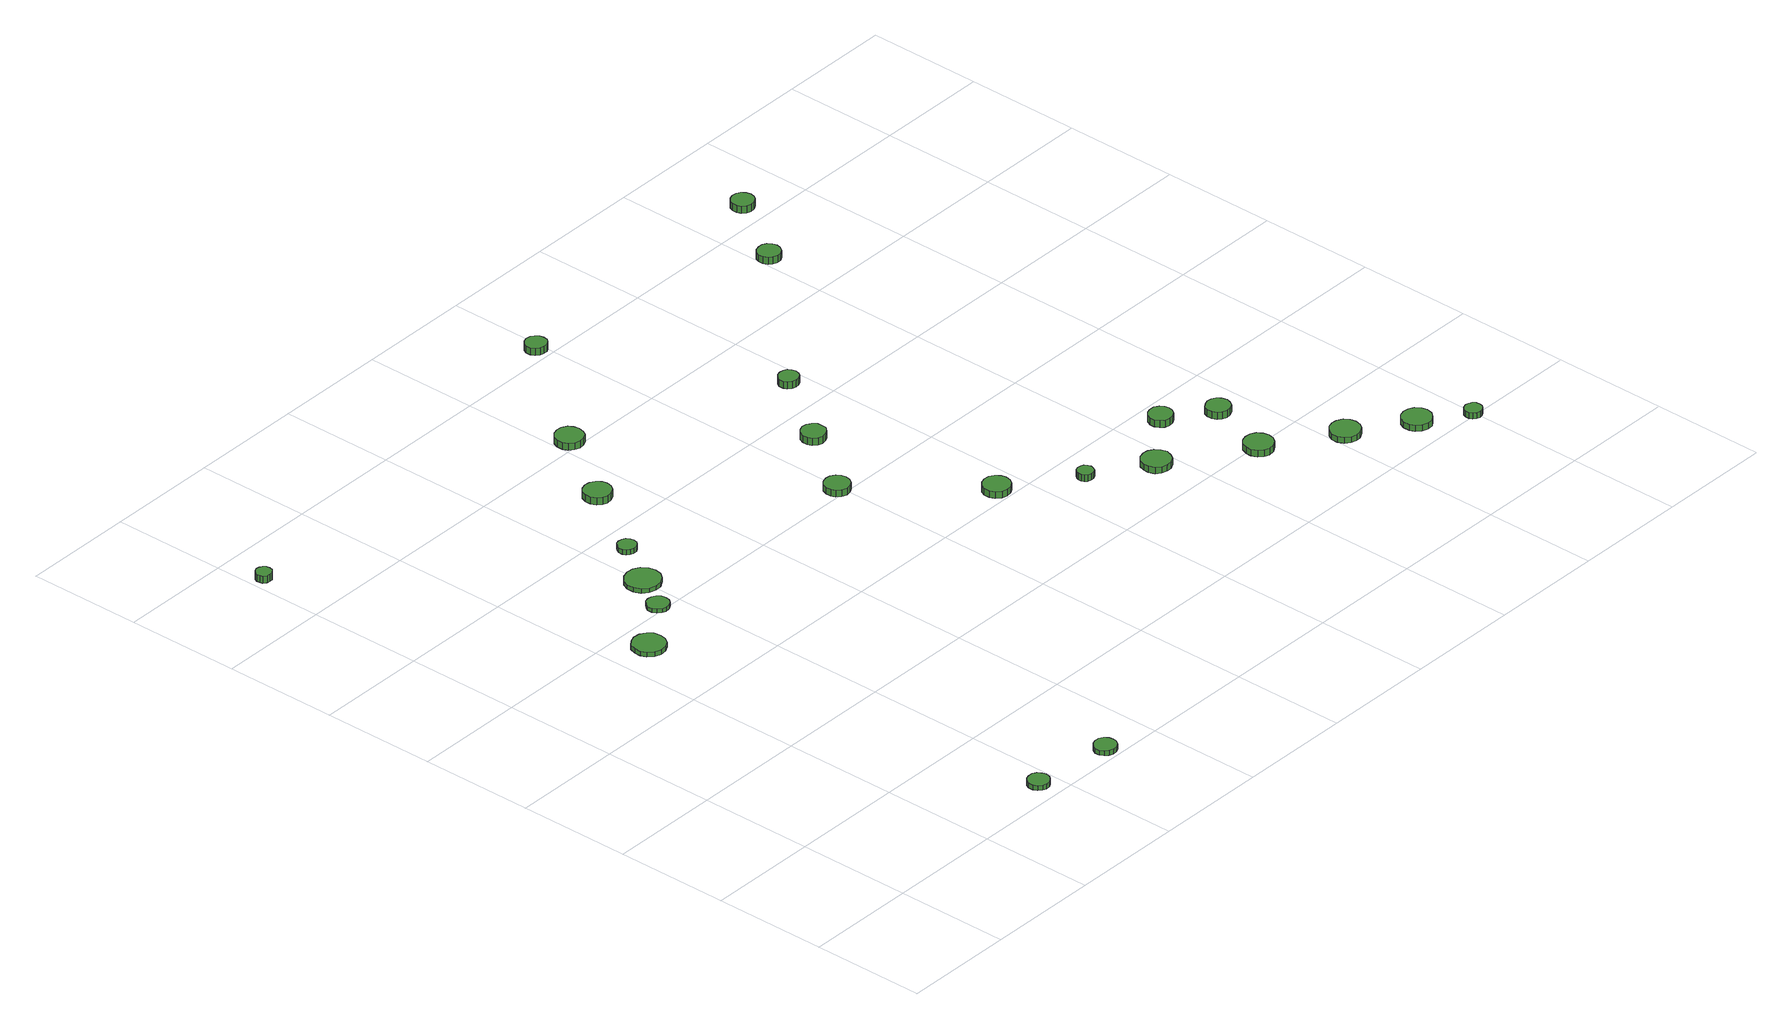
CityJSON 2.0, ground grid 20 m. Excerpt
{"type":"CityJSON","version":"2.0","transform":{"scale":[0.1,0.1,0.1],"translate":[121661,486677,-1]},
"CityObjects":{
"tree1":{"type":"SolitaryVegetationObject","attributes":{"function":"something"},"geometry":[{"type":"MultiSurface","lod":"1","boundaries":[[[0,1,2,3,4,5,6,7,8,9,10,11,12,13,14]],[[15,16,17,18,19,20,21,22,23,24,25,26,27,28,29]],[[0,29,28,1]],[[1,28,27,2]],[[2,27,26,3]],[[3,26,25,4]],[[4,25,24,5]],[[5,24,23,6]],[[6,23,22,7]],[[7,22,21,8]],[[8,21,20,9]],[[9,20,19,10]],[[10,19,18,11]],[[11,18,17,12]],[[12,17,16,13]],[[13,16,15,14]],[[14,15,29,0]]]}]},
"tree2":{"type":"SolitaryVegetationObject","attributes":{"function":"something"},"geometry":[{"type":"MultiSurface","lod":"1","boundaries":[[[30,31,32,33,34,35,36,37,38,39,40,41,42,43,44]],[[45,46,47,48,49,50,51,52,53,54,55,56,57,58,59]],[[30,59,58,31]],[[31,58,57,32]],[[32,57,56,33]],[[33,56,55,34]],[[34,55,54,35]],[[35,54,53,36]],[[36,53,52,37]],[[37,52,51,38]],[[38,51,50,39]],[[39,50,49,40]],[[40,49,48,41]],[[41,48,47,42]],[[42,47,46,43]],[[43,46,45,44]],[[44,45,59,30]]]}]},
"tree3":{"type":"SolitaryVegetationObject","attributes":{"function":"something"},"geometry":[{"type":"MultiSurface","lod":"1","boundaries":[[[60,61,62,63,64,65,66,67,68,69,70,71,72,73,74]],[[75,76,77,78,79,80,81,82,83,84,85,86,87,88,89]],[[60,89,88,61]],[[61,88,87,62]],[[62,87,86,63]],[[63,86,85,64]],[[64,85,84,65]],[[65,84,83,66]],[[66,83,82,67]],[[67,82,81,68]],[[68,81,80,69]],[[69,80,79,70]],[[70,79,78,71]],[[71,78,77,72]],[[72,77,76,73]],[[73,76,75,74]],[[74,75,89,60]]]}]},
"tree4":{"type":"SolitaryVegetationObject","attributes":{"function":"something"},"geometry":[{"type":"MultiSurface","lod":"1","boundaries":[[[90,91,92,93,94,95,96,97,98,99,100,101,102,103,104]],[[105,106,107,108,109,110,111,112,113,114,115,116,117,118,119]],[[90,119,118,91]],[[91,118,117,92]],[[92,117,116,93]],[[93,116,115,94]],[[94,115,114,95]],[[95,114,113,96]],[[96,113,112,97]],[[97,112,111,98]],[[98,111,110,99]],[[99,110,109,100]],[[100,109,108,101]],[[101,108,107,102]],[[102,107,106,103]],[[103,106,105,104]],[[104,105,119,90]]]}]},
"tree5":{"type":"SolitaryVegetationObject","attributes":{"function":"something"},"geometry":[{"type":"MultiSurface","lod":"1","boundaries":[[[120,121,122,123,124,125,126,127,128,129,130,131,132,133,134]],[[135,136,137,138,139,140,141,142,143,144,145,146,147,148,149]],[[120,149,148,121]],[[121,148,147,122]],[[122,147,146,123]],[[123,146,145,124]],[[124,145,144,125]],[[125,144,143,126]],[[126,143,142,127]],[[127,142,141,128]],[[128,141,140,129]],[[129,140,139,130]],[[130,139,138,131]],[[131,138,137,132]],[[132,137,136,133]],[[133,136,135,134]],[[134,135,149,120]]]}]},
"tree6":{"type":"SolitaryVegetationObject","attributes":{"function":"something"},"geometry":[{"type":"MultiSurface","lod":"1","boundaries":[[[150,151,152,153,154,155,156,157,158,159,160,161,162,163,164]],[[165,166,167,168,169,170,171,172,173,174,175,176,177,178,179]],[[150,179,178,151]],[[151,178,177,152]],[[152,177,176,153]],[[153,176,175,154]],[[154,175,174,155]],[[155,174,173,156]],[[156,173,172,157]],[[157,172,171,158]],[[158,171,170,159]],[[159,170,169,160]],[[160,169,168,161]],[[161,168,167,162]],[[162,167,166,163]],[[163,166,165,164]],[[164,165,179,150]]]}]},
"tree7":{"type":"SolitaryVegetationObject","attributes":{"function":"something"},"geometry":[{"type":"MultiSurface","lod":"1","boundaries":[[[180,181,182,183,184,185,186,187,188,189,190,191,192,193,194]],[[195,196,197,198,199,200,201,202,203,204,205,206,207,208,209]],[[180,209,208,181]],[[181,208,207,182]],[[182,207,206,183]],[[183,206,205,184]],[[184,205,204,185]],[[185,204,203,186]],[[186,203,202,187]],[[187,202,201,188]],[[188,201,200,189]],[[189,200,199,190]],[[190,199,198,191]],[[191,198,197,192]],[[192,197,196,193]],[[193,196,195,194]],[[194,195,209,180]]]}]},
"tree8":{"type":"SolitaryVegetationObject","attributes":{"function":"something"},"geometry":[{"type":"MultiSurface","lod":"1","boundaries":[[[210,211,212,213,214,215,216,217,218,219,220,221,222,223,224]],[[225,226,227,228,229,230,231,232,233,234,235,236,237,238,239]],[[210,239,238,211]],[[211,238,237,212]],[[212,237,236,213]],[[213,236,235,214]],[[214,235,234,215]],[[215,234,233,216]],[[216,233,232,217]],[[217,232,231,218]],[[218,231,230,219]],[[219,230,229,220]],[[220,229,228,221]],[[221,228,227,222]],[[222,227,226,223]],[[223,226,225,224]],[[224,225,239,210]]]}]},
"tree9":{"type":"SolitaryVegetationObject","attributes":{"function":"something"},"geometry":[{"type":"MultiSurface","lod":"1","boundaries":[[[240,241,242,243,244,245,246,247,248,249,250,251,252,253,254]],[[255,256,257,258,259,260,261,262,263,264,265,266,267,268,269]],[[240,269,268,241]],[[241,268,267,242]],[[242,267,266,243]],[[243,266,265,244]],[[244,265,264,245]],[[245,264,263,246]],[[246,263,262,247]],[[247,262,261,248]],[[248,261,260,249]],[[249,260,259,250]],[[250,259,258,251]],[[251,258,257,252]],[[252,257,256,253]],[[253,256,255,254]],[[254,255,269,240]]]}]},
"tree10":{"type":"SolitaryVegetationObject","attributes":{"function":"something"},"geometry":[{"type":"MultiSurface","lod":"1","boundaries":[[[270,271,272,273,274,275,276,277,278,279,280,281,282,283,284]],[[285,286,287,288,289,290,291,292,293,294,295,296,297,298,299]],[[270,299,298,271]],[[271,298,297,272]],[[272,297,296,273]],[[273,296,295,274]],[[274,295,294,275]],[[275,294,293,276]],[[276,293,292,277]],[[277,292,291,278]],[[278,291,290,279]],[[279,290,289,280]],[[280,289,288,281]],[[281,288,287,282]],[[282,287,286,283]],[[283,286,285,284]],[[284,285,299,270]]]}]},
"tree11":{"type":"SolitaryVegetationObject","attributes":{"function":"something"},"geometry":[{"type":"MultiSurface","lod":"1","boundaries":[[[300,301,302,303,304,305,306,307,308,309,310,311,312,313,314]],[[315,316,317,318,319,320,321,322,323,324,325,326,327,328,329]],[[300,329,328,301]],[[301,328,327,302]],[[302,327,326,303]],[[303,326,325,304]],[[304,325,324,305]],[[305,324,323,306]],[[306,323,322,307]],[[307,322,321,308]],[[308,321,320,309]],[[309,320,319,310]],[[310,319,318,311]],[[311,318,317,312]],[[312,317,316,313]],[[313,316,315,314]],[[314,315,329,300]]]}]},
"tree12":{"type":"SolitaryVegetationObject","attributes":{"function":"something"},"geometry":[{"type":"MultiSurface","lod":"1","boundaries":[[[330,331,332,333,334,335,336,337,338,339,340,341,342,343,344]],[[345,346,347,348,349,350,351,352,353,354,355,356,357,358,359]],[[330,359,358,331]],[[331,358,357,332]],[[332,357,356,333]],[[333,356,355,334]],[[334,355,354,335]],[[335,354,353,336]],[[336,353,352,337]],[[337,352,351,338]],[[338,351,350,339]],[[339,350,349,340]],[[340,349,348,341]],[[341,348,347,342]],[[342,347,346,343]],[[343,346,345,344]],[[344,345,359,330]]]}]},
"tree13":{"type":"SolitaryVegetationObject","attributes":{"function":"something"},"geometry":[{"type":"MultiSurface","lod":"1","boundaries":[[[360,361,362,363,364,365,366,367,368,369,370,371,372,373,374]],[[375,376,377,378,379,380,381,382,383,384,385,386,387,388,389]],[[360,389,388,361]],[[361,388,387,362]],[[362,387,386,363]],[[363,386,385,364]],[[364,385,384,365]],[[365,384,383,366]],[[366,383,382,367]],[[367,382,381,368]],[[368,381,380,369]],[[369,380,379,370]],[[370,379,378,371]],[[371,378,377,372]],[[372,377,376,373]],[[373,376,375,374]],[[374,375,389,360]]]}]},
"tree14":{"type":"SolitaryVegetationObject","attributes":{"function":"something"},"geometry":[{"type":"MultiSurface","lod":"1","boundaries":[[[390,391,392,393,394,395,396,397,398,399,400,401,402,403,404]],[[405,406,407,408,409,410,411,412,413,414,415,416,417,418,419]],[[390,419,418,391]],[[391,418,417,392]],[[392,417,416,393]],[[393,416,415,394]],[[394,415,414,395]],[[395,414,413,396]],[[396,413,412,397]],[[397,412,411,398]],[[398,411,410,399]],[[399,410,409,400]],[[400,409,408,401]],[[401,408,407,402]],[[402,407,406,403]],[[403,406,405,404]],[[404,405,419,390]]]}]},
"tree15":{"type":"SolitaryVegetationObject","attributes":{"function":"something"},"geometry":[{"type":"MultiSurface","lod":"1","boundaries":[[[420,421,422,423,424,425,426,427,428,429,430,431,432,433,434]],[[435,436,437,438,439,440,441,442,443,444,445,446,447,448,449]],[[420,449,448,421]],[[421,448,447,422]],[[422,447,446,423]],[[423,446,445,424]],[[424,445,444,425]],[[425,444,443,426]],[[426,443,442,427]],[[427,442,441,428]],[[428,441,440,429]],[[429,440,439,430]],[[430,439,438,431]],[[431,438,437,432]],[[432,437,436,433]],[[433,436,435,434]],[[434,435,449,420]]]}]},
"tree16":{"type":"SolitaryVegetationObject","attributes":{"function":"something"},"geometry":[{"type":"MultiSurface","lod":"1","boundaries":[[[450,451,452,453,454,455,456,457,458,459,460,461,462,463,464]],[[465,466,467,468,469,470,471,472,473,474,475,476,477,478,479]],[[450,479,478,451]],[[451,478,477,452]],[[452,477,476,453]],[[453,476,475,454]],[[454,475,474,455]],[[455,474,473,456]],[[456,473,472,457]],[[457,472,471,458]],[[458,471,470,459]],[[459,470,469,460]],[[460,469,468,461]],[[461,468,467,462]],[[462,467,466,463]],[[463,466,465,464]],[[464,465,479,450]]]}]},
"tree17":{"type":"SolitaryVegetationObject","attributes":{"function":"something"},"geometry":[{"type":"MultiSurface","lod":"1","boundaries":[[[480,481,482,483,484,485,486,487,488,489,490,491,492,493,494]],[[495,496,497,498,499,500,501,502,503,504,505,506,507,508,509]],[[480,509,508,481]],[[481,508,507,482]],[[482,507,506,483]],[[483,506,505,484]],[[484,505,504,485]],[[485,504,503,486]],[[486,503,502,487]],[[487,502,501,488]],[[488,501,500,489]],[[489,500,499,490]],[[490,499,498,491]],[[491,498,497,492]],[[492,497,496,493]],[[493,496,495,494]],[[494,495,509,480]]]}]},
"tree18":{"type":"SolitaryVegetationObject","attributes":{"function":"something"},"geometry":[{"type":"MultiSurface","lod":"1","boundaries":[[[510,511,512,513,514,515,516,517,518,519,520,521,522,523,524]],[[525,526,527,528,529,530,531,532,533,534,535,536,537,538,539]],[[510,539,538,511]],[[511,538,537,512]],[[512,537,536,513]],[[513,536,535,514]],[[514,535,534,515]],[[515,534,533,516]],[[516,533,532,517]],[[517,532,531,518]],[[518,531,530,519]],[[519,530,529,520]],[[520,529,528,521]],[[521,528,527,522]],[[522,527,526,523]],[[523,526,525,524]],[[524,525,539,510]]]}]},
"tree19":{"type":"SolitaryVegetationObject","attributes":{"function":"something"},"geometry":[{"type":"MultiSurface","lod":"1","boundaries":[[[540,541,542,543,544,545,546,547,548,549,550,551,552,553,554]],[[555,556,557,558,559,560,561,562,563,564,565,566,567,568,569]],[[540,569,568,541]],[[541,568,567,542]],[[542,567,566,543]],[[543,566,565,544]],[[544,565,564,545]],[[545,564,563,546]],[[546,563,562,547]],[[547,562,561,548]],[[548,561,560,549]],[[549,560,559,550]],[[550,559,558,551]],[[551,558,557,552]],[[552,557,556,553]],[[553,556,555,554]],[[554,555,569,540]]]}]},
"tree20":{"type":"SolitaryVegetationObject","attributes":{"function":"something"},"geometry":[{"type":"MultiSurface","lod":"1","boundaries":[[[570,571,572,573,574,575,576,577,578,579,580,581,582,583,584]],[[585,586,587,588,589,590,591,592,593,594,595,596,597,598,599]],[[570,599,598,571]],[[571,598,597,572]],[[572,597,596,573]],[[573,596,595,574]],[[574,595,594,575]],[[575,594,593,576]],[[576,593,592,577]],[[577,592,591,578]],[[578,591,590,579]],[[579,590,589,580]],[[580,589,588,581]],[[581,588,587,582]],[[582,587,586,583]],[[583,586,585,584]],[[584,585,599,570]]]}]},
"tree21":{"type":"SolitaryVegetationObject","attributes":{"function":"something"},"geometry":[{"type":"MultiSurface","lod":"1","boundaries":[[[600,601,602,603,604,605,606,607,608,609,610,611,612,613,614]],[[615,616,617,618,619,620,621,622,623,624,625,626,627,628,629]],[[600,629,628,601]],[[601,628,627,602]],[[602,627,626,603]],[[603,626,625,604]],[[604,625,624,605]],[[605,624,623,606]],[[606,623,622,607]],[[607,622,621,608]],[[608,621,620,609]],[[609,620,619,610]],[[610,619,618,611]],[[611,618,617,612]],[[612,617,616,613]],[[613,616,615,614]],[[614,615,629,600]]]}]},
"tree22":{"type":"SolitaryVegetationObject","attributes":{"function":"something"},"geometry":[{"type":"MultiSurface","lod":"1","boundaries":[[[630,631,632,633,634,635,636,637,638,639,640,641,642,643,644]],[[645,646,647,648,649,650,651,652,653,654,655,656,657,658,659]],[[630,659,658,631]],[[631,658,657,632]],[[632,657,656,633]],[[633,656,655,634]],[[634,655,654,635]],[[635,654,653,636]],[[636,653,652,637]],[[637,652,651,638]],[[638,651,650,639]],[[639,650,649,640]],[[640,649,648,641]],[[641,648,647,642]],[[642,647,646,643]],[[643,646,645,644]],[[644,645,659,630]]]}]},
"tree23":{"type":"SolitaryVegetationObject","attributes":{"function":"something"},"geometry":[{"type":"MultiSurface","lod":"1","boundaries":[[[660,661,662,663,664,665,666,667,668,669,670,671,672,673,674]],[[675,676,677,678,679,680,681,682,683,684,685,686,687,688,689]],[[660,689,688,661]],[[661,688,687,662]],[[662,687,686,663]],[[663,686,685,664]],[[664,685,684,665]],[[665,684,683,666]],[[666,683,682,667]],[[667,682,681,668]],[[668,681,680,669]],[[669,680,679,670]],[[670,679,678,671]],[[671,678,677,672]],[[672,677,676,673]],[[673,676,675,674]],[[674,675,689,660]]]}]},
"tree24":{"type":"SolitaryVegetationObject","attributes":{"function":"something"},"geometry":[{"type":"MultiSurface","lod":"1","boundaries":[[[690,691,692,693,694,695,696,697,698,699,700,701,702,703,704]],[[705,706,707,708,709,710,711,712,713,714,715,716,717,718,719]],[[690,719,718,691]],[[691,718,717,692]],[[692,717,716,693]],[[693,716,715,694]],[[694,715,714,695]],[[695,714,713,696]],[[696,713,712,697]],[[697,712,711,698]],[[698,711,710,699]],[[699,710,709,700]],[[700,709,708,701]],[[701,708,707,702]],[[702,707,706,703]],[[703,706,705,704]],[[704,705,719,690]]]}]}
},
"vertices":[
[388,39,17],[386,46,17],[381,53,17],[375,57,17],[367,57,17],[360,55,17],[354,50,17],[351,43,17],[351,35,17],[354,28,17],[360,23,17],[367,20,17],[375,21,17],[381,25,17],[386,31,17],[386,31,8],[381,25,8],[375,21,8],[367,20,8],[360,23,8],[354,28,8],[351,35,8],[351,43,8],[354,50,8],[360,55,8],[367,57,8],[375,57,8],[381,53,8],[386,46,8],[388,39,8],
[35,1324,24],[34,1330,24],[30,1334,24],[26,1337,24],[20,1338,24],[15,1336,24],[10,1332,24],[8,1327,24],[8,1321,24],[10,1316,24],[15,1312,24],[20,1311,24],[26,1311,24],[30,1314,24],[34,1318,24],[34,1318,11],[30,1314,11],[26,1311,11],[20,1311,11],[15,1312,11],[10,1316,11],[8,1321,11],[8,1327,11],[10,1332,11],[15,1336,11],[20,1338,11],[26,1337,11],[30,1334,11],[34,1330,11],[35,1324,11],
[294,747,17],[292,759,17],[285,768,17],[275,774,17],[263,775,17],[252,771,17],[243,764,17],[239,753,17],[239,741,17],[243,731,17],[252,723,17],[263,719,17],[275,720,17],[285,726,17],[292,736,17],[292,736,9],[285,726,9],[275,720,9],[263,719,9],[252,723,9],[243,731,9],[239,741,9],[239,753,9],[243,764,9],[252,771,9],[263,775,9],[275,774,9],[285,768,9],[292,759,9],[294,747,9],
[530,24,17],[529,32,17],[524,39,17],[517,43,17],[509,43,17],[502,41,17],[496,36,17],[492,28,17],[492,20,17],[496,13,17],[502,8,17],[509,5,17],[517,6,17],[524,10,17],[529,17,17],[529,17,8],[524,10,8],[517,6,8],[509,5,8],[502,8,8],[496,13,8],[492,20,8],[492,28,8],[496,36,8],[502,41,8],[509,43,8],[517,43,8],[524,39,8],[529,32,8],[530,24,8],
[382,812,15],[381,820,15],[376,826,15],[369,830,15],[361,831,15],[354,829,15],[348,823,15],[344,816,15],[344,808,15],[348,801,15],[354,795,15],[361,793,15],[369,794,15],[376,798,15],[381,804,15],[381,804,8],[376,798,8],[369,794,8],[361,793,8],[354,795,8],[348,801,8],[344,808,8],[344,816,8],[348,823,8],[354,829,8],[361,831,8],[369,830,8],[376,826,8],[381,820,8],[382,812,8],
[429,873,16],[427,885,16],[419,896,16],[408,902,16],[396,903,16],[384,899,16],[374,891,16],[369,879,16],[369,867,16],[374,855,16],[384,847,16],[396,843,16],[408,844,16],[419,851,16],[427,861,16],[427,861,8],[419,851,8],[408,844,8],[396,843,8],[384,847,8],[374,855,8],[369,867,8],[369,879,8],[374,891,8],[384,899,8],[396,903,8],[408,902,8],[419,896,8],[427,885,8],[429,873,8],
[470,953,17],[469,959,17],[465,965,17],[459,968,17],[452,969,17],[446,967,17],[441,962,17],[438,956,17],[438,949,17],[441,943,17],[446,939,17],[452,937,17],[459,937,17],[465,941,17],[469,946,17],[469,946,8],[465,941,8],[459,937,8],[452,937,8],[446,939,8],[441,943,8],[438,949,8],[438,956,8],[441,962,8],[446,967,8],[452,969,8],[459,968,8],[465,965,8],[469,959,8],[470,953,8],
[560,1084,21],[558,1093,21],[552,1101,21],[543,1106,21],[533,1107,21],[524,1104,21],[517,1098,21],[513,1089,21],[513,1079,21],[517,1069,21],[524,1063,21],[533,1060,21],[543,1061,21],[552,1066,21],[558,1074,21],[558,1074,8],[552,1066,8],[543,1061,8],[533,1060,8],[524,1063,8],[517,1069,8],[513,1079,8],[513,1089,8],[517,1098,8],[524,1104,8],[533,1107,8],[543,1106,8],[552,1101,8],[558,1093,8],[560,1084,8],
[640,1210,28],[638,1220,28],[633,1228,28],[624,1233,28],[614,1234,28],[605,1231,28],[597,1224,28],[593,1215,28],[593,1205,28],[597,1196,28],[605,1189,28],[614,1186,28],[624,1187,28],[633,1192,28],[638,1200,28],[638,1200,15],[633,1192,15],[624,1187,15],[614,1186,15],[605,1189,15],[597,1196,15],[593,1205,15],[593,1215,15],[597,1224,15],[605,1231,15],[614,1234,15],[624,1233,15],[633,1228,15],[638,1220,15],[640,1210,15],
[817,816,19],[815,825,19],[810,832,19],[802,837,19],[793,838,19],[784,835,19],[777,829,19],[774,820,19],[774,811,19],[777,803,19],[784,797,19],[793,794,19],[802,795,19],[810,800,19],[815,807,19],[815,807,7],[810,800,7],[802,795,7],[793,794,7],[784,797,7],[777,803,7],[774,811,7],[774,820,7],[777,829,7],[784,835,7],[793,838,7],[802,837,7],[810,832,7],[815,825,7],[817,816,7],
[978,627,19],[976,636,19],[970,644,19],[962,649,19],[952,650,19],[943,647,19],[935,641,19],[931,632,19],[931,622,19],[935,613,19],[943,606,19],[952,603,19],[962,604,19],[970,609,19],[976,617,19],[976,617,7],[970,609,7],[962,604,7],[952,603,7],[943,606,7],[935,613,7],[931,622,7],[931,632,7],[935,641,7],[943,647,7],[952,650,7],[962,649,7],[970,644,7],[976,636,7],[978,627,7],
[901,938,20],[900,946,20],[894,953,20],[887,958,20],[878,959,20],[870,956,20],[863,950,20],[860,942,20],[860,933,20],[863,925,20],[870,919,20],[878,917,20],[887,918,20],[894,922,20],[900,929,20],[900,929,7],[894,922,7],[887,918,7],[878,917,7],[870,919,7],[863,925,7],[860,933,7],[860,942,7],[863,950,7],[870,956,7],[878,959,7],[887,958,7],[894,953,7],[900,946,7],[901,938,7],
[796,1417,30],[795,1424,30],[790,1430,30],[784,1434,30],[776,1435,30],[769,1433,30],[763,1428,30],[760,1421,30],[760,1413,30],[763,1406,30],[769,1401,30],[776,1399,30],[784,1399,30],[790,1403,30],[795,1409,30],[795,1409,17],[790,1403,17],[784,1399,17],[776,1399,17],[769,1401,17],[763,1406,17],[760,1413,17],[760,1421,17],[763,1428,17],[769,1433,17],[776,1435,17],[784,1434,17],[790,1430,17],[795,1424,17],[796,1417,17],
[1087,547,19],[1085,553,19],[1082,558,19],[1077,560,19],[1071,561,19],[1065,559,19],[1061,555,19],[1059,550,19],[1059,544,19],[1061,539,19],[1065,535,19],[1071,533,19],[1077,533,19],[1082,536,19],[1085,541,19],[1085,541,7],[1082,536,7],[1077,533,7],[1071,533,7],[1065,535,7],[1061,539,7],[1059,544,7],[1059,550,7],[1061,555,7],[1065,559,7],[1071,561,7],[1077,560,7],[1082,558,7],[1085,553,7],[1087,547,7],
[986,1064,24],[984,1071,24],[980,1077,24],[974,1080,24],[967,1081,24],[960,1079,24],[954,1074,24],[951,1068,24],[951,1060,24],[954,1054,24],[960,1049,24],[967,1047,24],[974,1048,24],[980,1051,24],[984,1057,24],[984,1057,11],[980,1051,11],[974,1048,11],[967,1047,11],[960,1049,11],[954,1054,11],[951,1060,11],[951,1068,11],[954,1074,11],[960,1079,11],[967,1081,11],[974,1080,11],[980,1077,11],[984,1071,11],[986,1064,11],
[1195,485,19],[1192,495,19],[1186,504,19],[1177,509,19],[1167,510,19],[1157,507,19],[1149,500,19],[1145,490,19],[1145,480,19],[1149,470,19],[1157,463,19],[1167,460,19],[1177,461,19],[1186,466,19],[1192,475,19],[1192,475,7],[1186,466,7],[1177,461,7],[1167,460,7],[1157,463,7],[1149,470,7],[1145,480,7],[1145,490,7],[1149,500,7],[1157,507,7],[1167,510,7],[1177,509,7],[1186,504,7],[1192,495,7],[1195,485,7],
[1332,394,20],[1330,404,20],[1324,413,20],[1315,418,20],[1304,419,20],[1295,416,20],[1287,409,20],[1283,399,20],[1283,389,20],[1287,379,20],[1295,372,20],[1304,369,20],[1315,370,20],[1324,376,20],[1330,384,20],[1330,384,8],[1324,376,8],[1315,370,8],[1304,369,8],[1295,372,8],[1287,379,8],[1283,389,8],[1283,399,8],[1287,409,8],[1295,416,8],[1304,419,8],[1315,418,8],[1324,413,8],[1330,404,8],[1332,394,8],
[1288,560,21],[1286,568,21],[1281,575,21],[1274,580,21],[1265,580,21],[1257,578,21],[1251,572,21],[1247,564,21],[1247,556,21],[1251,548,21],[1257,542,21],[1265,540,21],[1274,541,21],[1281,545,21],[1286,552,21],[1286,552,8],[1281,545,8],[1274,541,8],[1265,540,8],[1257,542,8],[1251,548,8],[1247,556,8],[1247,564,8],[1251,572,8],[1257,578,8],[1265,580,8],[1274,580,8],[1281,575,8],[1286,568,8],[1288,560,8],
[1365,508,20],[1363,517,20],[1358,524,20],[1350,528,20],[1342,529,20],[1334,526,20],[1327,521,20],[1324,513,20],[1324,504,20],[1327,496,20],[1334,491,20],[1342,488,20],[1350,489,20],[1358,493,20],[1363,500,20],[1363,500,7],[1358,493,7],[1350,489,7],[1342,488,7],[1334,491,7],[1327,496,7],[1324,504,7],[1324,513,7],[1327,521,7],[1334,526,7],[1342,529,7],[1350,528,7],[1358,524,7],[1363,517,7],[1365,508,7],
[1450,318,19],[1448,328,19],[1442,337,19],[1432,342,19],[1422,343,19],[1412,340,19],[1404,333,19],[1399,323,19],[1399,312,19],[1404,302,19],[1412,295,19],[1422,292,19],[1432,293,19],[1442,299,19],[1448,307,19],[1448,307,8],[1442,299,8],[1432,293,8],[1422,292,8],[1412,295,8],[1404,302,8],[1399,312,8],[1399,323,8],[1404,333,8],[1412,340,8],[1422,343,8],[1432,342,8],[1442,337,8],[1448,328,8],[1450,318,8],
[1547,255,19],[1545,265,19],[1538,274,19],[1529,279,19],[1519,280,19],[1509,277,19],[1501,270,19],[1497,260,19],[1497,249,19],[1501,240,19],[1509,233,19],[1519,229,19],[1529,230,19],[1538,236,19],[1545,244,19],[1545,244,8],[1538,236,8],[1529,230,8],[1519,229,8],[1509,233,8],[1501,240,8],[1497,249,8],[1497,260,8],[1501,270,8],[1509,277,8],[1519,280,8],[1529,279,8],[1538,274,8],[1545,265,8],[1547,255,8],
[1235,1316,24],[1233,1324,24],[1228,1331,24],[1221,1335,24],[1213,1335,24],[1205,1333,24],[1199,1328,24],[1196,1320,24],[1196,1312,24],[1199,1304,24],[1205,1299,24],[1213,1296,24],[1221,1297,24],[1228,1301,24],[1233,1308,24],[1233,1308,11],[1228,1301,11],[1221,1297,11],[1213,1296,11],[1205,1299,11],[1199,1304,11],[1196,1312,11],[1196,1320,11],[1199,1328,11],[1205,1333,11],[1213,1335,11],[1221,1335,11],[1228,1331,11],[1233,1324,11],[1235,1316,11],
[1612,204,19],[1611,210,19],[1607,215,19],[1602,218,19],[1596,219,19],[1590,217,19],[1585,213,19],[1583,207,19],[1583,201,19],[1585,195,19],[1590,191,19],[1596,189,19],[1602,190,19],[1607,193,19],[1611,198,19],[1611,198,8],[1607,193,8],[1602,190,8],[1596,189,8],[1590,191,8],[1585,195,8],[1583,201,8],[1583,207,8],[1585,213,8],[1590,217,8],[1596,219,8],[1602,218,8],[1607,215,8],[1611,210,8],[1612,204,8],
[1321,1443,21],[1319,1451,21],[1314,1458,21],[1307,1462,21],[1299,1463,21],[1291,1460,21],[1285,1455,21],[1282,1447,21],[1282,1439,21],[1285,1432,21],[1291,1426,21],[1299,1424,21],[1307,1425,21],[1314,1429,21],[1319,1435,21],[1319,1435,8],[1314,1429,8],[1307,1425,8],[1299,1424,8],[1291,1426,8],[1285,1432,8],[1282,1439,8],[1282,1447,8],[1285,1455,8],[1291,1460,8],[1299,1463,8],[1307,1462,8],[1314,1458,8],[1319,1451,8],[1321,1443,8]
]}
